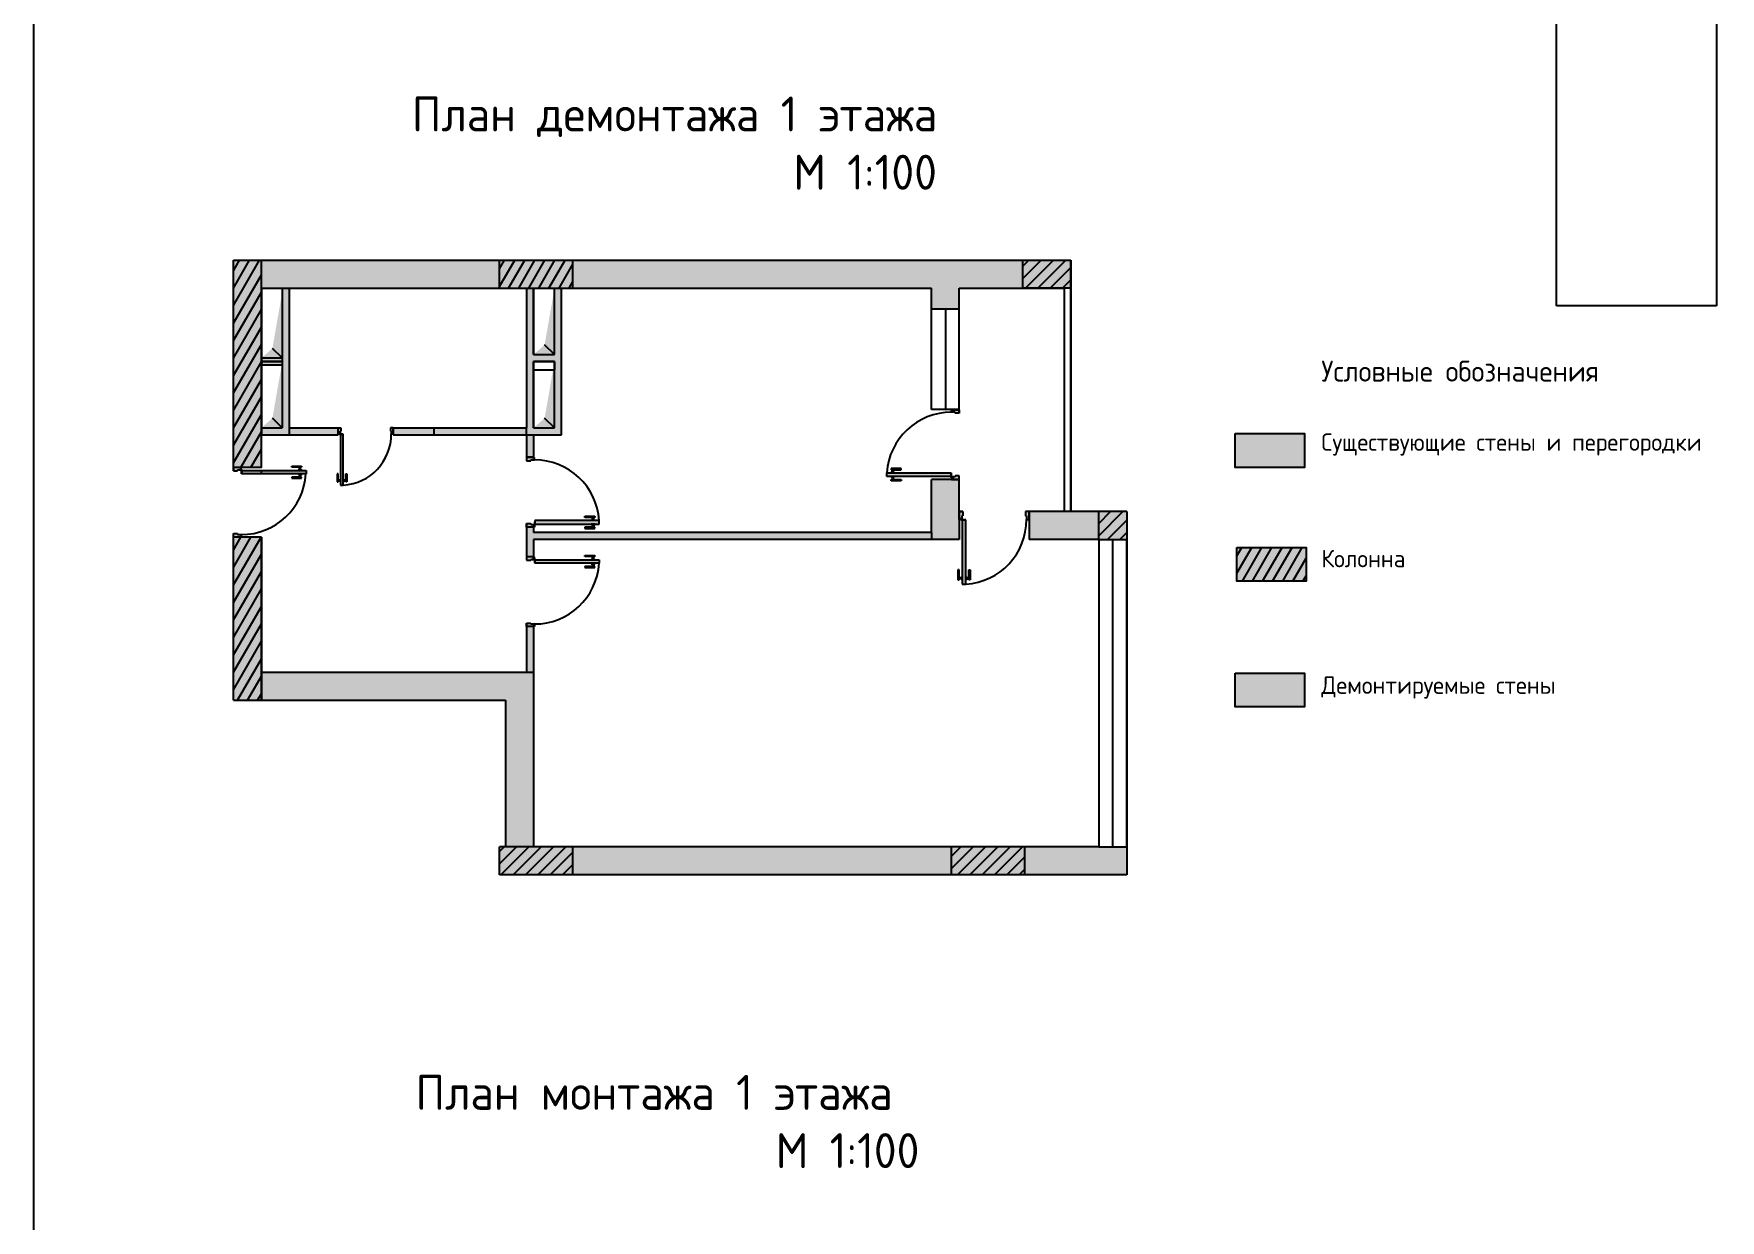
# Model space of a CAD drawing. Header units: inches. Extents: x -59797 to 874375, y -412711 to 5867.
# Drawn here: x 369539 to 393703, y -142167 to -125177 of the extents above; entities that cross this region are included whole.
import ezdxf

# ---------------------------------------------------------------- set-up
doc = ezdxf.new("R2010")
doc.units = ezdxf.units.IN
doc.header["$MEASUREMENT"] = 0
doc.layers.add('freecads.com', color=7, linetype='Continuous')
doc.styles.add('Annotative', font='GOST Common.ttf')
picture_1 = doc.add_image_def('image9.jpeg', size_in_pixel=(473, 841))
pattern_1 = [(60, (372793.84, -111717.27), (-108.2532, 62.5), [])]

# ---------------------------------------------------------------- blocks, each defined once
blk = doc.blocks.new('Door')
at = {"layer": 'freecads.com'}
for p, q in [((80583, -19290), (80583, -19202)), ((80583, -19202), (80622, -19202)), ((80612, -19290), (80583, -19290)), ((80610, -19290), (80610, -19264)), ((80610, -19264), (80612, -19264)), ((80612, -19290), (80610, -19290)), ((80622, -19249), (80612, -19249)), ((80612, -19249), (80612, -19290)), ((80612, -19264), (80612, -19290)), ((80617, -19295), (80617, -20026)), ((80656, -19295), (80617, -19295)), ((80643, -19295), (80617, -19295)), ((80617, -19295), (80617, -19297)), ((80617, -19297), (80643, -19297)), ((80622, -19202), (80622, -19249)), ((80643, -19297), (80643, -19295)), ((80656, -20026), (80656, -19295)), ((81373, -19202), (81333, -19202)), ((81333, -19202), (81333, -19249)), ((81333, -19249), (81344, -19249)), ((81344, -19249), (81344, -19290)), ((81344, -19290), (81373, -19290)), ((81373, -19290), (81373, -19202)), ((80581, -19863), (80567, -19863)), ((80567, -19863), (80567, -19975)), ((80567, -19975), (80581, -19975)), ((80581, -19975), (80581, -19863)), ((80612, -19951), (80581, -19951)), ((80612, -19964), (80581, -19964)), ((80617, -19936), (80612, -19936)), ((80612, -19936), (80612, -19980)), ((80612, -19980), (80617, -19980)), ((80617, -19980), (80617, -19936)), ((80617, -20026), (80656, -20026)), ((80656, -19980), (80656, -19936)), ((80656, -19936), (80660, -19936)), ((80660, -19980), (80656, -19980)), ((80660, -19936), (80660, -19980)), ((80660, -19951), (80692, -19951)), ((80660, -19964), (80692, -19964)), ((80692, -19975), (80692, -19863)), ((80692, -19863), (80705, -19863)), ((80705, -19975), (80692, -19975)), ((80705, -19863), (80705, -19975))]:
    blk.add_line(p, q, dxfattribs=at)
blk.add_circle((80613, -19294), 5.27, dxfattribs=at)
blk.add_arc((80613, -19294), 731, 273.3966, 0.2994, dxfattribs=at)

msp = doc.modelspace()

# ---------------------------------------------------------------- hatches: boundary and pattern name
at = {"true_color": 0x939598}
h = msp.add_hatch(color=252, dxfattribs=at)
h.dxf.hatch_style = 1
h.paths.add_polyline_path([(376213.2, -128419.7), (372800.2, -128419.7), (372800.2, -128819.7), (376213.2, -128819.7)])
h.paths.add_polyline_path([(376700.2, -134319.7), (376600.2, -134319.7), (372800.2, -134319.7), (372800.2, -132386.2), (372400.2, -132386.2), (372400.2, -134719.7), (376300.2, -134719.7), (376300.2, -136819.7), (376700.2, -136819.7)])
h.paths.add_polyline_path([(372800.2, -128819.7), (372800.2, -128419.7), (372400.2, -128419.7), (372400.2, -131386.2), (372511.2, -131386.2), (372800.2, -131386.2)])
h.paths.add_polyline_path([(382687.8, -136819.7), (377258.5, -136819.7), (377258.5, -137219.7), (382687.8, -137219.7)])
h.paths.add_polyline_path([(382800.2, -132019.7), (382800.2, -131559.1), (382689.3, -131559.1), (382400.2, -131559.1), (382400.2, -132319.7), (382400.2, -132419.7), (382800.2, -132419.7)])
h.paths.add_polyline_path([(384800.2, -132419.7), (384800.2, -132019.7), (383800.2, -132019.7), (383800.2, -132419.7)])
at = {"true_color": 0x636466}
h = msp.add_hatch(dxfattribs=at)
h.set_pattern_fill('ANSI31', color=251, scale=1000, angle=15)
h.set_pattern_definition([(60, (251310.42, -111053.68), (-108.25318, 62.5), [])])
h.paths.add_polyline_path([(372400.2, -131386.2), (372511.2, -131386.2), (372800.2, -131386.2), (372800.2, -128419.7), (372400.2, -128419.7)])
h.paths.add_polyline_path([(372800.2, -132386.2), (372400.2, -132386.2), (372400.2, -134719.7), (372800.2, -134719.7)])
at = {"true_color": 0x939598}
h = msp.add_hatch(color=252, dxfattribs=at)
h.dxf.hatch_style = 1
h.paths.add_polyline_path([(377258.5, -128419.7), (376300.2, -128419.7), (376213.2, -128419.7), (376213.2, -128819.7), (376300.2, -128819.7), (377258.5, -128819.7)])
at = {"true_color": 0x636466}
h = msp.add_hatch(dxfattribs=at)
h.set_pattern_fill('ANSI31', color=251, scale=1000, angle=15)
h.set_pattern_definition(pattern_1)
h.paths.add_polyline_path([(377258.5, -128419.7), (376300.2, -128419.7), (376213.2, -128419.7), (376213.2, -128819.7), (376300.2, -128819.7), (377258.5, -128819.7)])
at = {"true_color": 0x939598}
h = msp.add_hatch(color=252, dxfattribs=at)
h.dxf.hatch_style = 1
h.paths.add_polyline_path([(383707.8, -128819.7), (384400.2, -128819.7), (384400.2, -128419.7), (383707.8, -128419.7)])
h.paths.add_polyline_path([(383733.1, -136819.7), (382687.8, -136819.7), (382687.8, -137219.7), (383733.1, -137219.7)])
h.paths.add_polyline_path([(377258.5, -136819.7), (376213.2, -136819.7), (376213.2, -137219.7), (377258.5, -137219.7)])
h = msp.add_hatch(color=252, dxfattribs=at)
h.dxf.hatch_style = 1
h.paths.add_polyline_path([(377258.5, -128419.7), (376300.2, -128419.7), (376213.2, -128419.7), (376213.2, -128819.7), (376300.2, -128819.7), (377258.5, -128819.7)])
at = {"true_color": 0x636466}
h = msp.add_hatch(dxfattribs=at)
h.set_pattern_fill('ANSI31', color=251, scale=1000, angle=15)
h.set_pattern_definition(pattern_1)
h.paths.add_polyline_path([(377258.5, -128419.7), (376300.2, -128419.7), (376213.2, -128419.7), (376213.2, -128819.7), (376300.2, -128819.7), (377258.5, -128819.7)])
at = {"true_color": 0x939598}
h = msp.add_hatch(color=252, dxfattribs=at)
h.dxf.hatch_style = 1
h.paths.add_polyline_path([(383707.8, -128819.7), (384400.2, -128819.7), (384400.2, -128419.7), (383707.8, -128419.7)])
h.paths.add_polyline_path([(383733.1, -136819.7), (382687.8, -136819.7), (382687.8, -137219.7), (383733.1, -137219.7)])
h.paths.add_polyline_path([(377258.5, -136819.7), (376213.2, -136819.7), (376213.2, -137219.7), (377258.5, -137219.7)])
at = {"true_color": 0x636466}
h = msp.add_hatch(dxfattribs=at)
h.set_pattern_fill('ANSI31', color=251, scale=1000)
h.set_pattern_definition([(45, (252142.25, -82765.65), (-88.38835, 88.38835), [])])
h.paths.add_polyline_path([(377258.5, -137219.7), (377258.5, -136819.7), (376213.2, -136819.7), (376213.2, -137219.7)])
h.paths.add_polyline_path([(382687.8, -136819.7), (382687.8, -137219.7), (383733.1, -137219.7), (383733.1, -136819.7)])
h.paths.add_polyline_path([(385200.2, -132419.7), (385200.2, -132019.7), (384800.2, -132019.7), (384800.2, -132419.7)])
h.paths.add_polyline_path([(383707.8, -128419.7), (383707.8, -128819.7), (384400.2, -128819.7), (384400.2, -128419.7)])
at = {"true_color": 0x939598}
h = msp.add_hatch(color=252, dxfattribs=at)
h.dxf.hatch_style = 1
h.paths.add_polyline_path([(377258.5, -128419.7), (377258.5, -128819.7), (382400.2, -128819.7), (382400.2, -129117.5), (382800.2, -129117.5), (382800.2, -128819.7), (383707.8, -128819.7), (383707.8, -128419.7)])
h = msp.add_hatch(color=252, dxfattribs=at)
h.dxf.hatch_style = 1
h.paths.add_polyline_path([(377258.5, -128419.7), (377258.5, -128819.7), (382400.2, -128819.7), (382400.2, -129117.5), (382800.2, -129117.5), (382800.2, -128819.7), (383707.8, -128819.7), (383707.8, -128419.7)])
at = {"true_color": 0x939598, "transparency": 33554687}
h = msp.add_hatch(color=252, dxfattribs=at)
h.dxf.hatch_style = 1
h.paths.add_polyline_path([(373200.2, -128819.7), (373100.2, -128819.7), (373100.2, -130819.7), (372800.2, -130819.7), (372800.2, -130919.7), (373200.2, -130919.7)])
h.paths.add_polyline_path([(373100.2, -129869.7), (372800.2, -129869.7), (372800.2, -129919.7), (373100.2, -129919.7)], flags=17)
h.paths.add_polyline_path([(373100.2, -129819.7), (372800.2, -129819.7), (372800.2, -129869.7), (373100.2, -129869.7)], flags=17)
h.paths.add_polyline_path([(377100.2, -128819.7), (377000.2, -128819.7), (377000.2, -129769.7), (376700.2, -129769.7), (376700.2, -128819.7), (376600.2, -128819.7), (376600.2, -130819.7), (376600.2, -130919.7), (376700.2, -130919.7), (377100.2, -130919.7)])
h.paths.add_polyline_path([(377000.2, -129869.7), (377000.2, -129991.1), (377000.2, -130819.7), (376700.2, -130819.7), (376700.2, -129869.7)], flags=16)
at = {"true_color": 0x000000, "transparency": 33554687}
h = msp.add_hatch(color=18, dxfattribs=at)
h.dxf.hatch_style = 1
h.paths.add_polyline_path([(373100.2, -128869.7), (372958.3, -129683.2), (373100.2, -129819.7)])
h.paths.add_polyline_path([(372958.3, -129683.2), (372800.2, -129819.7), (373100.2, -129819.7)])
h = msp.add_hatch(color=18, dxfattribs=at)
h.dxf.hatch_style = 1
h.paths.add_polyline_path([(377000.2, -128819.7), (376858.3, -129633.2), (377000.2, -129769.7)])
h.paths.add_polyline_path([(376858.3, -129633.2), (376700.2, -129769.7), (377000.2, -129769.7)])
h = msp.add_hatch(color=18, dxfattribs=at)
h.dxf.hatch_style = 1
h.paths.add_polyline_path([(373100.2, -129869.7), (372958.3, -130683.2), (373100.2, -130819.7)])
h.paths.add_polyline_path([(372958.3, -130683.2), (372800.2, -130819.7), (373100.2, -130819.7)])
h = msp.add_hatch(color=18, dxfattribs=at)
h.dxf.hatch_style = 1
h.paths.add_polyline_path([(377000.2, -129869.7), (376858.3, -130683.2), (377000.2, -130819.7)])
h.paths.add_polyline_path([(376858.3, -130683.2), (376700.2, -130819.7), (377000.2, -130819.7)])
at = {"true_color": 0x000000}
h = msp.add_hatch(color=18, dxfattribs=at)
h.dxf.hatch_style = 1
h.paths.add_polyline_path([(382831.3, -132135.5, -0.2057931), (382833.4, -132130.7), (382800.2, -132130.7), (382800.2, -132019.7), (382850.1, -132019.7), (382850.1, -132078.5), (382836.8, -132078.5), (382836.8, -132128.9, -0.5160729), (382844.5, -132136.6), (382876, -132136.6), (382892.7, -132136.6), (382892.7, -132946.5), (382898.2, -132946.5), (382898.2, -132965.9), (382938.2, -132965.9), (382938.2, -132854.4), (382954.8, -132854.4), (382954.8, -132995.9), (382938.2, -132995.9), (382938.2, -132982.6), (382898.2, -132982.6), (382898.2, -133002), (382892.7, -133002), (382892.7, -133060), (382842.8, -133060), (382842.8, -133002), (382837.2, -133002), (382837.2, -132982.6), (382797.3, -132982.6), (382797.3, -132995.9), (382780.6, -132995.9), (382780.6, -132854.4), (382797.3, -132854.4), (382797.3, -132965.9), (382837.2, -132965.9), (382837.2, -132946.5), (382842.8, -132946.5), (382842.8, -132140.1, -0.6777824)])
h.paths.add_polyline_path([(383798.6, -132019.7), (383748.7, -132019.7), (383748.7, -132078.5), (383762, -132078.5), (383762, -132130.7), (383798.6, -132130.7)])
h.paths.add_polyline_path([(382683.4, -131483.2), (382683.4, -131466.6), (381760, -131466.6), (381760, -131516.5), (382683.4, -131516.5)])
h.paths.add_polyline_path([(382800.2, -131509.1), (382741.4, -131509.1), (382741.4, -131522.5), (382722.6, -131522.5), (382722.6, -131524.7), (382690.2, -131524.7, -0.0589078), (382689.3, -131525.9), (382689.3, -131559.1), (382800.2, -131559.1)])
h.paths.add_polyline_path([(382689.3, -131522.5), (382691, -131522.5, 0.0418865), (382691.1, -131521.3, 0.4641531), (382683.4, -131514.8), (382683.4, -131516.5), (382681.1, -131516.5), (382679.9, -131516.5, 0.2057931), (382677.8, -131521.3, 0.6777824), (382689.3, -131525.9)])
h.paths.add_polyline_path([(382800.2, -130560.7), (382689.3, -130560.7), (382689.3, -130597.3), (382741.4, -130597.3), (382741.4, -130610.6), (382800.2, -130610.6)])
h.paths.add_polyline_path([(381965.5, -131562), (381824.1, -131562), (381824.1, -131578.6), (381965.5, -131578.6)])
h.paths.add_polyline_path([(381854.1, -131522.1), (381837.4, -131522.1), (381837.4, -131562), (381854.1, -131562)])
h.paths.add_polyline_path([(381873.5, -131516.5), (381818, -131516.5), (381818, -131522.1), (381873.5, -131522.1)])
h.paths.add_polyline_path([(381873.5, -131461.1), (381818, -131461.1), (381818, -131466.6), (381873.5, -131466.6)])
h.paths.add_polyline_path([(381854.1, -131421.1), (381837.4, -131421.1), (381837.4, -131461.1), (381854.1, -131461.1)])
h.paths.add_polyline_path([(381965.5, -131404.5), (381824.1, -131404.5), (381824.1, -131421.1), (381965.5, -131421.1)])
h.paths.add_polyline_path([(377640.4, -132148.7), (376717.1, -132148.7), (376717.1, -132165.3), (376719.3, -132165.3), (376719.3, -132197.7, -0.0589078), (376720.6, -132198.6), (377640.4, -132198.6)])
h.paths.add_polyline_path([(377576.3, -132244.1), (377434.9, -132244.1), (377434.9, -132260.7), (377576.3, -132260.7)])
h.paths.add_polyline_path([(377563, -132204.1), (377546.4, -132204.1), (377546.4, -132244.1), (377563, -132244.1)])
h.paths.add_polyline_path([(377582.4, -132198.6), (377527, -132198.6), (377527, -132204.1), (377582.4, -132204.1)])
h.paths.add_polyline_path([(377582.4, -132143.1), (377527, -132143.1), (377527, -132148.7), (377582.4, -132148.7)])
h.paths.add_polyline_path([(377563, -132103.2), (377546.4, -132103.2), (377546.4, -132143.1), (377563, -132143.1)])
h.paths.add_polyline_path([(377576.3, -132086.5), (377434.9, -132086.5), (377434.9, -132103.2), (377576.3, -132103.2)])
h.paths.add_polyline_path([(376700.2, -132206.7), (376677.9, -132206.7), (376677.9, -132204.5), (376659, -132204.5), (376659, -132191.2), (376600.2, -132191.2), (376600.2, -132241.1), (376700.2, -132241.1)])
h.paths.add_polyline_path([(376720.6, -132198.6), (376717.1, -132198.6), (376717.1, -132196.9, 0.4641531), (376709.3, -132203.4, 0.0418865), (376709.4, -132204.5), (376711.2, -132204.5), (376711.2, -132206.7), (376711.2, -132208, 0.6777824), (376722.6, -132203.4, 0.2057931)])
h.paths.add_polyline_path([(376700.2, -131242.8), (376600.2, -131242.8), (376600.2, -131292.7), (376659, -131292.7), (376659, -131279.4), (376700.2, -131279.4)])
h.paths.add_polyline_path([(376700.2, -132667.1), (376600.2, -132667.1), (376600.2, -132717.1), (376659, -132717.1), (376659, -132703.8), (376677.9, -132703.8), (376677.9, -132701.5), (376700.2, -132701.5)])
h.paths.add_polyline_path([(377640.4, -132709.7), (376720.6, -132709.7, -0.0589078), (376719.3, -132710.6), (376719.3, -132743), (376717.1, -132743), (376717.1, -132759.6), (377640.4, -132759.6)])
h.paths.add_polyline_path([(377576.3, -132805.1), (377434.9, -132805.1), (377434.9, -132821.7), (377576.3, -132821.7)])
h.paths.add_polyline_path([(377563, -132765.2), (377546.4, -132765.2), (377546.4, -132805.1), (377563, -132805.1)])
h.paths.add_polyline_path([(377582.4, -132759.6), (377527, -132759.6), (377527, -132765.2), (377582.4, -132765.2)])
h.paths.add_polyline_path([(377582.4, -132704.1), (377527, -132704.1), (377527, -132709.7), (377582.4, -132709.7)])
h.paths.add_polyline_path([(377563, -132664.2), (377546.4, -132664.2), (377546.4, -132704.1), (377563, -132704.1)])
h.paths.add_polyline_path([(377576.3, -132647.6), (377434.9, -132647.6), (377434.9, -132664.2), (377576.3, -132664.2)])
h.paths.add_polyline_path([(376700.2, -133628.9), (376659, -133628.9), (376659, -133615.6), (376600.2, -133615.6), (376600.2, -133665.5), (376700.2, -133665.5)])
h.paths.add_polyline_path([(372511.2, -132347.9), (372459, -132347.9), (372459, -132334.6), (372400.2, -132334.6), (372400.2, -132384.5), (372511.2, -132384.5)])
h.paths.add_polyline_path([(372459, -131422.8), (372477.9, -131422.8), (372477.9, -131420.5), (372510.2, -131420.5, -0.0589078), (372511.2, -131419.3), (372511.2, -131386.2), (372400.2, -131386.2), (372400.2, -131436.1), (372459, -131436.1)])
h.paths.add_polyline_path([(373440.4, -131428.7), (372520.6, -131428.7, -0.0589078), (372519.3, -131429.6), (372519.3, -131462), (372517.1, -131462), (372517.1, -131478.6), (373440.4, -131478.6)])
h.paths.add_polyline_path([(372511.2, -131419.3), (372511.2, -131422.8), (372509.4, -131422.8, 0.0418865), (372509.3, -131423.9, 0.4641531), (372517.1, -131430.4), (372517.1, -131428.7), (372519.3, -131428.7), (372520.6, -131428.7, 0.2057931), (372522.6, -131423.9, 0.6777824)])
h.paths.add_polyline_path([(373376.3, -131524.1), (373234.9, -131524.1), (373234.9, -131540.7), (373376.3, -131540.7)])
h.paths.add_polyline_path([(373363, -131484.2), (373346.4, -131484.2), (373346.4, -131524.1), (373363, -131524.1)])
h.paths.add_polyline_path([(373382.4, -131478.6), (373327, -131478.6), (373327, -131484.2), (373382.4, -131484.2)])
h.paths.add_polyline_path([(373376.3, -131366.6), (373234.9, -131366.6), (373234.9, -131383.2), (373376.3, -131383.2)])
h.paths.add_polyline_path([(373363, -131383.2), (373346.4, -131383.2), (373346.4, -131423.2), (373363, -131423.2)])
h.paths.add_polyline_path([(373382.4, -131423.2), (373327, -131423.2), (373327, -131428.7), (373382.4, -131428.7)])
at = {"true_color": 0x939598}
h = msp.add_hatch(color=252, dxfattribs=at)
h.dxf.hatch_style = 1
h.paths.add_polyline_path([(373900.2, -130832), (373900.2, -130819.7), (373200.2, -130819.7), (373200.2, -130919.7), (373900.2, -130919.7)])
h = msp.add_hatch(color=252, dxfattribs=at)
h.dxf.hatch_style = 1
h.paths.add_polyline_path([(375271.2, -130819.7), (374690.2, -130819.7), (374690.2, -130919.7), (375271.2, -130919.7)])
h = msp.add_hatch(color=1)
h.dxf.hatch_style = 1
h.paths.add_polyline_path([(376600.2, -130819.7), (375271.2, -130819.7), (375271.2, -130919.7), (376600.2, -130919.7)])
h = msp.add_hatch(color=1)
h.dxf.hatch_style = 1
h.paths.add_polyline_path([(376700.2, -132419.7), (382400.2, -132419.7), (382400.2, -132319.7), (376700.2, -132319.7), (376700.2, -132241.1), (376600.2, -132241.1), (376600.2, -132667.1), (376700.2, -132667.1)])
h.paths.add_polyline_path([(376700.2, -130919.7), (376600.2, -130919.7), (376600.2, -131241.1), (376700.2, -131241.1)])
h.paths.add_polyline_path([(376700.2, -133667.1), (376600.2, -133667.1), (376600.2, -134319.7), (376700.2, -134319.7)])
h = msp.add_hatch(color=252, dxfattribs=at)
h.dxf.hatch_style = 1
h.paths.add_polyline_path([(386754.3, -130903.1), (386754.3, -131387.4), (387743.9, -131387.4), (387743.9, -130903.1)])
h = msp.add_hatch(color=252, dxfattribs=at)
h.dxf.hatch_style = 1
h.paths.add_polyline_path([(385200.2, -132419.7), (385200.2, -132019.7), (384800.2, -132019.7), (384800.2, -132419.7)])
h = msp.add_hatch(color=252, dxfattribs=at)
h.dxf.hatch_style = 1
h.paths.add_polyline_path([(387767.9, -133017.1), (387767.9, -132532.7), (386778.3, -132532.7), (386778.3, -133017.1)])
at = {"true_color": 0x636466}
h = msp.add_hatch(dxfattribs=at)
h.set_pattern_fill('ANSI31', color=251, scale=1000, angle=15)
h.set_pattern_definition([(60, (314391.63, -68778.89), (-108.25318, 62.5), [])])
h.paths.add_polyline_path([(387767.9, -133017.1), (387767.9, -132532.7), (386778.3, -132532.7), (386778.3, -133017.1)])
at = {"transparency": 33554687}
h = msp.add_hatch(color=1, dxfattribs=at)
h.dxf.hatch_style = 1
h.paths.add_polyline_path([(387743.9, -134816.2), (387743.9, -134331.8), (386754.3, -134331.8), (386754.3, -134816.2)])
at = {"true_color": 0x939598}
h = msp.add_hatch(color=252, dxfattribs=at)
h.dxf.hatch_style = 1
h.paths.add_polyline_path([(385200.2, -136819.7), (384800.2, -136819.7), (383733.1, -136819.7), (383733.1, -137219.7), (385200.2, -137219.7)])

# ---------------------------------------------------------------- linework, layer by layer
for p, q in [((372400.2, -128419.7), (376300.2, -128419.7)), ((372400.2, -131436.1), (372400.2, -128419.7)), ((372400.2, -128419.7), (376300.2, -128419.7)), ((372400.2, -131436.1), (372400.2, -128419.7)), ((376213.2, -128819.7), (376213.2, -128419.7)), ((376213.2, -128819.7), (376213.2, -128419.7)), ((376300.2, -128419.7), (384400.2, -128419.7)), ((376300.2, -128419.7), (384400.2, -128419.7)), ((377258.5, -128419.7), (377258.5, -128819.7)), ((377258.5, -128419.7), (377258.5, -128819.7)), ((383707.8, -128819.7), (383707.8, -128419.7)), ((383707.8, -128819.7), (383707.8, -128419.7)), ((372800.2, -128819.7), (376300.2, -128819.7)), ((372800.2, -131386.2), (372800.2, -128819.7)), ((372800.2, -128819.7), (372800.2, -130919.7)), ((372800.2, -128819.7), (376300.2, -128819.7)), ((372800.2, -131386.2), (372800.2, -128819.7)), ((372800.2, -128819.7), (372800.2, -130919.7)), ((373100.2, -128819.7), (373100.2, -130819.7)), ((373100.2, -128819.7), (373100.2, -130819.7)), ((373200.2, -128819.7), (373200.2, -130919.7)), ((373200.2, -128819.7), (373200.2, -130919.7)), ((376300.2, -128819.7), (382400.2, -128819.7)), ((376300.2, -128819.7), (382400.2, -128819.7)), ((376600.2, -128819.7), (376600.2, -130819.7)), ((376600.2, -128819.7), (376600.2, -130819.7)), ((376700.2, -128819.7), (376700.2, -129769.7)), ((376700.2, -129769.7), (376700.2, -128819.7)), ((376700.2, -128819.7), (376700.2, -129769.7)), ((376700.2, -129769.7), (376700.2, -128819.7)), ((377000.2, -129769.7), (377000.2, -128819.7)), ((377000.2, -129769.7), (377000.2, -128819.7)), ((377100.2, -130919.7), (377100.2, -128819.7)), ((377100.2, -130919.7), (377100.2, -128819.7)), ((382400.2, -130559.1), (382400.2, -128819.7)), ((382800.2, -128819.7), (384300.2, -128819.7)), ((382800.2, -130610.6), (382800.2, -128819.7)), ((382800.2, -128819.7), (384300.2, -128819.7)), ((384400.2, -128819.7), (383707.8, -128819.7)), ((384400.2, -128819.7), (383707.8, -128819.7)), ((382400.2, -129117.5), (382800.2, -129117.5)), ((382400.2, -129117.5), (382800.2, -129117.5)), ((382600.2, -129117.5), (382600.2, -130559.1)), ((372800.2, -129819.7), (373100.2, -129819.7)), ((372800.2, -129819.7), (373100.2, -129819.7)), ((372800.2, -129869.7), (373100.2, -129869.7)), ((372800.2, -129869.7), (373100.2, -129869.7)), ((372800.2, -129919.7), (373100.2, -129919.7)), ((372800.2, -129919.7), (373100.2, -129919.7)), ((376700.2, -129769.7), (377000.2, -129769.7)), ((376700.2, -129769.7), (377000.2, -129769.7)), ((376700.2, -129869.7), (376700.2, -130819.7)), ((376700.2, -130819.7), (376700.2, -129869.7)), ((376700.2, -129869.7), (376700.2, -130819.7)), ((376700.2, -130819.7), (376700.2, -129869.7)), ((376700.2, -129991.1), (377000.2, -129991.1)), ((376700.2, -129991.1), (377000.2, -129991.1)), ((377000.2, -130819.7), (377000.2, -129869.7)), ((377000.2, -130819.7), (377000.2, -129869.7)), ((382800.2, -130559.1), (382400.2, -130559.1)), ((382800.2, -130559.1), (382400.2, -130559.1)), ((372800.2, -130819.7), (373100.2, -130819.7)), ((372800.2, -130819.7), (373100.2, -130819.7)), ((372800.2, -130919.7), (373900.2, -130919.7)), ((372800.2, -130919.7), (373900.2, -130919.7)), ((373200.2, -130819.7), (373900.2, -130819.7)), ((373200.2, -130819.7), (373900.2, -130819.7)), ((373200.2, -130919.7), (373900.2, -130919.7)), ((373200.2, -130919.7), (373900.2, -130919.7)), ((373900.2, -130919.7), (373900.2, -130819.7)), ((373900.2, -130919.7), (373900.2, -130819.7)), ((374690.2, -130819.7), (375271.2, -130819.7)), ((374690.2, -130919.7), (374690.2, -130819.7)), ((374690.2, -130819.7), (375271.2, -130819.7)), ((374690.2, -130919.7), (374690.2, -130819.7)), ((374690.2, -130919.7), (376600.2, -130919.7)), ((374690.2, -130919.7), (376600.2, -130919.7)), ((376600.2, -130919.7), (376600.2, -131292.7)), ((376600.2, -130919.7), (376600.2, -131292.7)), ((376700.2, -130819.7), (377000.2, -130819.7)), ((376700.2, -130819.7), (377000.2, -130819.7)), ((376700.2, -130919.7), (376700.2, -131279.4)), ((376700.2, -130919.7), (377100.2, -130919.7)), ((376700.2, -130919.7), (376700.2, -131279.4)), ((376700.2, -130919.7), (377100.2, -130919.7)), ((372800.2, -131386.2), (372400.2, -131386.2)), ((372800.2, -131386.2), (372400.2, -131386.2)), ((376700.2, -131241.1), (376600.2, -131241.1)), ((376700.2, -131241.1), (376600.2, -131241.1)), ((382400.2, -132319.7), (382400.2, -131559.1)), ((382800.2, -131559.1), (382400.2, -131559.1)), ((382400.2, -132319.7), (382400.2, -131559.1)), ((382800.2, -131559.1), (382400.2, -131559.1)), ((382800.2, -132019.7), (382800.2, -131509.1)), ((382800.2, -132019.7), (382800.2, -131509.1)), ((382850.1, -132019.7), (382800.2, -132019.7)), ((382800.2, -132019.7), (382800.2, -132419.7)), ((382850.1, -132019.7), (382800.2, -132019.7)), ((382800.2, -132019.7), (382800.2, -132419.7)), ((385200.2, -132019.7), (383748.7, -132019.7)), ((385200.2, -132019.7), (383748.7, -132019.7)), ((383800.2, -132019.7), (383800.2, -132419.7)), ((383800.2, -132019.7), (383800.2, -132419.7)), ((385200.2, -132019.7), (385200.2, -137219.7)), ((385200.2, -132019.7), (385200.2, -132381.8)), ((385200.2, -132019.7), (385200.2, -132381.8)), ((372400.2, -134719.7), (372400.2, -132334.6)), ((372400.2, -134719.7), (372400.2, -132334.6)), ((372800.2, -132386.2), (372400.2, -132386.2)), ((372800.2, -132386.2), (372400.2, -132386.2)), ((372800.2, -134319.7), (372800.2, -132386.2)), ((372800.2, -134319.7), (372800.2, -132386.2)), ((376600.2, -132191.2), (376600.2, -132717.1)), ((376600.2, -132191.2), (376600.2, -132717.1)), ((376700.2, -132241.1), (376600.2, -132241.1)), ((376700.2, -132241.1), (376600.2, -132241.1)), ((376700.2, -132204.5), (376700.2, -132319.7)), ((376700.2, -132204.5), (376700.2, -132319.7)), ((382400.2, -132319.7), (376700.2, -132319.7)), ((382400.2, -132319.7), (376700.2, -132319.7)), ((382800.2, -132419.7), (376700.2, -132419.7)), ((376700.2, -132419.7), (376700.2, -132703.8)), ((382800.2, -132419.7), (376700.2, -132419.7)), ((376700.2, -132419.7), (376700.2, -132703.8)), ((382400.2, -132319.7), (382400.2, -132419.7)), ((382400.2, -132319.7), (382400.2, -132419.7)), ((384800.2, -132419.7), (383800.2, -132419.7)), ((384800.2, -132419.7), (383800.2, -132419.7)), ((376700.2, -132667.1), (376600.2, -132667.1)), ((376700.2, -132667.1), (376600.2, -132667.1)), ((376600.2, -133615.6), (376600.2, -134319.7)), ((376600.2, -133615.6), (376600.2, -134319.7)), ((376700.2, -133667.1), (376600.2, -133667.1)), ((376700.2, -133667.1), (376600.2, -133667.1)), ((376700.2, -133628.9), (376700.2, -136819.7)), ((372800.2, -134319.7), (376600.2, -134319.7)), ((372800.2, -134719.7), (376300.2, -134719.7)), ((376300.2, -134719.7), (376300.2, -136819.7)), ((384800.2, -136819.7), (376213.2, -136819.7)), ((376300.2, -136819.7), (376213.2, -136819.7)), ((376213.2, -137219.7), (376213.2, -136819.7)), ((384800.2, -136819.7), (376213.2, -136819.7)), ((376300.2, -136819.7), (376213.2, -136819.7)), ((376213.2, -137219.7), (376213.2, -136819.7)), ((377258.5, -136819.7), (377258.5, -137219.7)), ((377258.5, -136819.7), (377258.5, -137219.7)), ((382687.8, -137219.7), (382687.8, -136819.7)), ((382687.8, -137219.7), (382687.8, -136819.7)), ((383733.1, -136819.7), (383733.1, -137219.7)), ((383733.1, -136819.7), (383733.1, -137219.7)), ((385200.2, -137219.7), (376213.2, -137219.7)), ((385200.2, -137219.7), (376213.2, -137219.7)), ((383733.1, -137219.7), (382261.9, -137219.7)), ((383733.1, -137219.7), (382261.9, -137219.7))]:
    msp.add_line(p, q)
at = {"color": 7}
for p, q in [((372800.2, -131386.2), (372800.2, -128419.7)), ((384400.2, -128819.7), (384400.2, -128419.7)), ((373100.2, -129819.7), (372958.3, -129683.2)), ((377000.2, -129769.7), (376858.3, -129633.2)), ((373100.2, -130819.7), (372958.3, -130683.2)), ((377000.2, -130819.7), (376858.3, -130683.2)), ((375271.2, -130819.7), (375271.2, -130919.7)), ((375271.2, -130819.7), (376600.2, -130819.7)), ((376600.2, -130919.7), (376600.2, -130819.7)), ((376600.2, -130919.7), (376600.2, -130819.7)), ((376600.2, -130919.7), (376700.2, -130919.7)), ((376600.2, -130919.7), (376700.2, -130919.7)), ((372800.2, -131478.6), (372800.2, -131428.7)), ((384800.2, -132419.7), (384800.2, -132019.7)), ((372800.2, -132386.2), (372800.2, -134719.7)), ((372800.2, -134719.7), (372800.2, -132386.2)), ((384800.2, -132419.7), (385200.2, -132419.7)), ((376600.2, -134319.7), (376700.2, -134319.7)), ((372400.2, -134719.7), (376300.2, -134719.7)), ((376600.2, -136819.7), (376600.2, -136819.7)), ((376600.2, -136819.7), (376600.2, -136819.7)), ((384800.2, -136819.7), (384800.2, -136819.7)), ((384800.2, -136819.7), (385200.2, -136819.7))]:
    msp.add_line(p, q, dxfattribs=at)
at = {"color": 152, "true_color": 0x2776bb}
for p, q in [((384400.2, -128419.7), (384400.2, -132019.7)), ((382400.2, -130559.1), (382400.2, -128819.7)), ((382800.2, -130610.6), (382800.2, -128819.7)), ((384300.2, -128819.7), (384300.2, -132019.7)), ((384300.2, -128819.7), (384300.2, -132019.7)), ((384400.2, -132019.7), (384400.2, -128819.7)), ((382600.2, -129117.5), (382600.2, -130559.1)), ((384800.2, -132419.7), (384800.2, -136819.7)), ((385000.2, -136819.7), (385000.2, -132419.7)), ((385200.2, -136819.7), (385200.2, -132419.7))]:
    msp.add_line(p, q, dxfattribs=at)
at = {"color": 7, "lineweight": 30}
for p, q in [((372800.2, -129869.7), (373100.2, -129869.7)), ((372800.2, -129869.7), (373100.2, -129869.7)), ((376700.2, -129869.7), (377000.2, -129869.7)), ((376700.2, -129869.7), (376700.2, -129991.1)), ((376700.2, -129869.7), (377000.2, -129869.7)), ((376700.2, -129869.7), (376700.2, -129991.1)), ((377000.2, -129869.7), (377000.2, -129991.1)), ((377000.2, -129869.7), (377000.2, -129991.1))]:
    msp.add_line(p, q, dxfattribs=at)
at = {"color": 7}
msp.add_lwpolyline([(369538.6, -152789.1), (369538.6, -92789.1), (449538.6, -92789.1), (449538.6, -152789.1), (369538.6, -152789.1)], dxfattribs=at)
for points in [[(386754.3, -130903.1), (387743.9, -130903.1), (387743.9, -131387.4), (386754.3, -131387.4)], [(386778.3, -132532.7), (387767.9, -132532.7), (387767.9, -133017.1), (386778.3, -133017.1)], [(386754.3, -134331.8), (387743.9, -134331.8), (387743.9, -134816.2), (386754.3, -134816.2)]]:
    msp.add_lwpolyline(points, close=True, dxfattribs=at)
at = {"layer": 'freecads.com'}
for p, q in [((382689.3, -130597.3), (382689.3, -130560.7)), ((382689.3, -130560.7), (382800.2, -130560.7)), ((382689.3, -130597.3), (382689.3, -130560.7)), ((382689.3, -130560.7), (382800.2, -130560.7)), ((382741.4, -130597.3), (382689.3, -130597.3)), ((382741.4, -130597.3), (382689.3, -130597.3)), ((382741.4, -130610.6), (382741.4, -130597.3)), ((382741.4, -130610.6), (382741.4, -130597.3)), ((382800.2, -130610.6), (382741.4, -130610.6)), ((382800.2, -130610.6), (382741.4, -130610.6)), ((382800.2, -130560.7), (382800.2, -130610.6)), ((382800.2, -130560.7), (382800.2, -130610.6)), ((373900.2, -130832), (373900.2, -130919.7)), ((373900.2, -130832), (373900.2, -130919.7)), ((374690.2, -130832), (374690.2, -130919.7)), ((374690.2, -130832), (374690.2, -130919.7)), ((372511.2, -131386.2), (372400.2, -131386.2)), ((372400.2, -131386.2), (372400.2, -131436.1)), ((372511.2, -131386.2), (372400.2, -131386.2)), ((372400.2, -131386.2), (372400.2, -131436.1)), ((372400.2, -131436.1), (372459, -131436.1)), ((372400.2, -131436.1), (372459, -131436.1)), ((372459, -131436.1), (372459, -131422.8)), ((372459, -131422.8), (372511.2, -131422.8)), ((372459, -131436.1), (372459, -131422.8)), ((372459, -131422.8), (372511.2, -131422.8)), ((372511.2, -131420.5), (372477.9, -131420.5)), ((372477.9, -131420.5), (372477.9, -131422.8)), ((372511.2, -131420.5), (372477.9, -131420.5)), ((372477.9, -131420.5), (372477.9, -131422.8)), ((372477.9, -131422.8), (372511.2, -131422.8)), ((372477.9, -131422.8), (372511.2, -131422.8)), ((372511.2, -131422.8), (372511.2, -131386.2)), ((372511.2, -131422.8), (372511.2, -131386.2)), ((372511.2, -131422.8), (372511.2, -131420.5)), ((372511.2, -131422.8), (372511.2, -131420.5)), ((372517.1, -131428.7), (373440.4, -131428.7)), ((372517.1, -131478.6), (372517.1, -131428.7)), ((372517.1, -131462), (372517.1, -131428.7)), ((372517.1, -131428.7), (372519.3, -131428.7)), ((372517.1, -131428.7), (373440.4, -131428.7)), ((372517.1, -131478.6), (372517.1, -131428.7)), ((372517.1, -131462), (372517.1, -131428.7)), ((372517.1, -131428.7), (372519.3, -131428.7)), ((372519.3, -131428.7), (372519.3, -131462)), ((372519.3, -131428.7), (372519.3, -131462)), ((373234.9, -131383.2), (373234.9, -131366.6)), ((373234.9, -131366.6), (373376.3, -131366.6)), ((373234.9, -131383.2), (373234.9, -131366.6)), ((373234.9, -131366.6), (373376.3, -131366.6)), ((373376.3, -131383.2), (373234.9, -131383.2)), ((373376.3, -131383.2), (373234.9, -131383.2)), ((373327, -131428.7), (373327, -131423.2)), ((373327, -131423.2), (373382.4, -131423.2)), ((373327, -131428.7), (373327, -131423.2)), ((373327, -131423.2), (373382.4, -131423.2)), ((373382.4, -131428.7), (373327, -131428.7)), ((373382.4, -131428.7), (373327, -131428.7)), ((373346.4, -131423.2), (373346.4, -131383.2)), ((373346.4, -131423.2), (373346.4, -131383.2)), ((373363, -131423.2), (373363, -131383.2)), ((373363, -131423.2), (373363, -131383.2)), ((373376.3, -131366.6), (373376.3, -131383.2)), ((373376.3, -131366.6), (373376.3, -131383.2)), ((373382.4, -131423.2), (373382.4, -131428.7)), ((373382.4, -131423.2), (373382.4, -131428.7)), ((373440.4, -131428.7), (373440.4, -131478.6)), ((373440.4, -131428.7), (373440.4, -131478.6)), ((376711.2, -131242.8), (376600.2, -131242.8)), ((376600.2, -131242.8), (376600.2, -131292.7)), ((376711.2, -131242.8), (376600.2, -131242.8)), ((376600.2, -131242.8), (376600.2, -131292.7)), ((376600.2, -131292.7), (376659, -131292.7)), ((376600.2, -131292.7), (376659, -131292.7)), ((376659, -131292.7), (376659, -131279.4)), ((376659, -131279.4), (376711.2, -131279.4)), ((376659, -131292.7), (376659, -131279.4)), ((376659, -131279.4), (376711.2, -131279.4)), ((376711.2, -131279.4), (376711.2, -131242.8)), ((376711.2, -131279.4), (376711.2, -131242.8)), ((381824.1, -131404.5), (381824.1, -131421.1)), ((381965.5, -131404.5), (381824.1, -131404.5)), ((381824.1, -131404.5), (381824.1, -131421.1)), ((381965.5, -131404.5), (381824.1, -131404.5)), ((381824.1, -131421.1), (381965.5, -131421.1)), ((381824.1, -131421.1), (381965.5, -131421.1)), ((381837.4, -131461.1), (381837.4, -131421.1)), ((381837.4, -131461.1), (381837.4, -131421.1)), ((381854.1, -131461.1), (381854.1, -131421.1)), ((381854.1, -131461.1), (381854.1, -131421.1)), ((381965.5, -131421.1), (381965.5, -131404.5)), ((381965.5, -131421.1), (381965.5, -131404.5)), ((372519.3, -131462), (372517.1, -131462)), ((372519.3, -131462), (372517.1, -131462)), ((373440.4, -131478.6), (372517.1, -131478.6)), ((373440.4, -131478.6), (372517.1, -131478.6)), ((373376.3, -131524.1), (373234.9, -131524.1)), ((373234.9, -131524.1), (373234.9, -131540.7)), ((373376.3, -131524.1), (373234.9, -131524.1)), ((373234.9, -131524.1), (373234.9, -131540.7)), ((373234.9, -131540.7), (373376.3, -131540.7)), ((373234.9, -131540.7), (373376.3, -131540.7)), ((373382.4, -131478.6), (373327, -131478.6)), ((373327, -131478.6), (373327, -131484.2)), ((373382.4, -131478.6), (373327, -131478.6)), ((373327, -131478.6), (373327, -131484.2)), ((373327, -131484.2), (373382.4, -131484.2)), ((373327, -131484.2), (373382.4, -131484.2)), ((373346.4, -131484.2), (373346.4, -131524.1)), ((373346.4, -131484.2), (373346.4, -131524.1)), ((373363, -131484.2), (373363, -131524.1)), ((373363, -131484.2), (373363, -131524.1)), ((373376.3, -131540.7), (373376.3, -131524.1)), ((373376.3, -131540.7), (373376.3, -131524.1)), ((373382.4, -131484.2), (373382.4, -131478.6)), ((373382.4, -131484.2), (373382.4, -131478.6)), ((381760, -131516.5), (381760, -131466.6)), ((381760, -131466.6), (382683.4, -131466.6)), ((381760, -131516.5), (381760, -131466.6)), ((381760, -131466.6), (382683.4, -131466.6)), ((382683.4, -131516.5), (381760, -131516.5)), ((382683.4, -131516.5), (381760, -131516.5)), ((381818, -131461.1), (381818, -131466.6)), ((381873.5, -131461.1), (381818, -131461.1)), ((381818, -131461.1), (381818, -131466.6)), ((381873.5, -131461.1), (381818, -131461.1)), ((381818, -131466.6), (381873.5, -131466.6)), ((381818, -131466.6), (381873.5, -131466.6)), ((381818, -131522.1), (381818, -131516.5)), ((381818, -131516.5), (381873.5, -131516.5)), ((381818, -131522.1), (381818, -131516.5)), ((381818, -131516.5), (381873.5, -131516.5)), ((381873.5, -131522.1), (381818, -131522.1)), ((381873.5, -131522.1), (381818, -131522.1)), ((381824.1, -131578.6), (381824.1, -131562)), ((381824.1, -131562), (381965.5, -131562)), ((381824.1, -131578.6), (381824.1, -131562)), ((381824.1, -131562), (381965.5, -131562)), ((381965.5, -131578.6), (381824.1, -131578.6)), ((381965.5, -131578.6), (381824.1, -131578.6)), ((381837.4, -131522.1), (381837.4, -131562)), ((381837.4, -131522.1), (381837.4, -131562)), ((381854.1, -131522.1), (381854.1, -131562)), ((381854.1, -131522.1), (381854.1, -131562)), ((381873.5, -131466.6), (381873.5, -131461.1)), ((381873.5, -131466.6), (381873.5, -131461.1)), ((381873.5, -131516.5), (381873.5, -131522.1)), ((381873.5, -131516.5), (381873.5, -131522.1)), ((381965.5, -131562), (381965.5, -131578.6)), ((381965.5, -131562), (381965.5, -131578.6)), ((382681.1, -131483.2), (382683.4, -131483.2)), ((382681.1, -131516.5), (382681.1, -131483.2)), ((382681.1, -131483.2), (382683.4, -131483.2)), ((382681.1, -131516.5), (382681.1, -131483.2)), ((382683.4, -131516.5), (382681.1, -131516.5)), ((382683.4, -131516.5), (382681.1, -131516.5)), ((382683.4, -131466.6), (382683.4, -131516.5)), ((382683.4, -131466.6), (382683.4, -131516.5)), ((382683.4, -131483.2), (382683.4, -131516.5)), ((382683.4, -131483.2), (382683.4, -131516.5)), ((382741.4, -131522.5), (382689.3, -131522.5)), ((382689.3, -131522.5), (382689.3, -131559.1)), ((382689.3, -131522.5), (382689.3, -131524.7)), ((382722.6, -131522.5), (382689.3, -131522.5)), ((382741.4, -131522.5), (382689.3, -131522.5)), ((382689.3, -131522.5), (382689.3, -131559.1)), ((382689.3, -131522.5), (382689.3, -131524.7)), ((382722.6, -131522.5), (382689.3, -131522.5)), ((382689.3, -131524.7), (382722.6, -131524.7)), ((382689.3, -131524.7), (382722.6, -131524.7)), ((382689.3, -131559.1), (382800.2, -131559.1)), ((382689.3, -131559.1), (382800.2, -131559.1)), ((382722.6, -131524.7), (382722.6, -131522.5)), ((382722.6, -131524.7), (382722.6, -131522.5)), ((382741.4, -131509.1), (382741.4, -131522.5)), ((382800.2, -131509.1), (382741.4, -131509.1)), ((382741.4, -131509.1), (382741.4, -131522.5)), ((382800.2, -131509.1), (382741.4, -131509.1)), ((382800.2, -131559.1), (382800.2, -131509.1)), ((382800.2, -131559.1), (382800.2, -131509.1)), ((377640.4, -132148.7), (376717.1, -132148.7)), ((376717.1, -132148.7), (376717.1, -132198.6)), ((377640.4, -132148.7), (376717.1, -132148.7)), ((376717.1, -132148.7), (376717.1, -132198.6)), ((376719.3, -132165.3), (376717.1, -132165.3)), ((376717.1, -132165.3), (376717.1, -132198.6)), ((376719.3, -132165.3), (376717.1, -132165.3)), ((376717.1, -132165.3), (376717.1, -132198.6)), ((376719.3, -132198.6), (376719.3, -132165.3)), ((376719.3, -132198.6), (376719.3, -132165.3)), ((377434.9, -132103.2), (377434.9, -132086.5)), ((377434.9, -132086.5), (377576.3, -132086.5)), ((377434.9, -132103.2), (377434.9, -132086.5)), ((377434.9, -132086.5), (377576.3, -132086.5)), ((377576.3, -132103.2), (377434.9, -132103.2)), ((377576.3, -132103.2), (377434.9, -132103.2)), ((377527, -132148.7), (377527, -132143.1)), ((377527, -132143.1), (377582.4, -132143.1)), ((377527, -132148.7), (377527, -132143.1)), ((377527, -132143.1), (377582.4, -132143.1)), ((377582.4, -132148.7), (377527, -132148.7)), ((377582.4, -132148.7), (377527, -132148.7)), ((377546.4, -132143.1), (377546.4, -132103.2)), ((377546.4, -132143.1), (377546.4, -132103.2)), ((377563, -132143.1), (377563, -132103.2)), ((377563, -132143.1), (377563, -132103.2)), ((377576.3, -132086.5), (377576.3, -132103.2)), ((377576.3, -132086.5), (377576.3, -132103.2)), ((377582.4, -132143.1), (377582.4, -132148.7)), ((377582.4, -132143.1), (377582.4, -132148.7)), ((377640.4, -132198.6), (377640.4, -132148.7)), ((377640.4, -132198.6), (377640.4, -132148.7)), ((382800.2, -132130.7), (382800.2, -132019.7)), ((382800.2, -132019.7), (382850.1, -132019.7)), ((382800.2, -132130.7), (382800.2, -132019.7)), ((382800.2, -132019.7), (382850.1, -132019.7)), ((382836.8, -132130.7), (382800.2, -132130.7)), ((382836.8, -132130.7), (382800.2, -132130.7)), ((382834.6, -132130.7), (382834.6, -132097.4)), ((382834.6, -132097.4), (382836.8, -132097.4)), ((382834.6, -132130.7), (382834.6, -132097.4)), ((382834.6, -132097.4), (382836.8, -132097.4)), ((382836.8, -132130.7), (382834.6, -132130.7)), ((382836.8, -132130.7), (382834.6, -132130.7)), ((382850.1, -132078.5), (382836.8, -132078.5)), ((382836.8, -132078.5), (382836.8, -132130.7)), ((382850.1, -132078.5), (382836.8, -132078.5)), ((382836.8, -132078.5), (382836.8, -132130.7)), ((382836.8, -132097.4), (382836.8, -132130.7)), ((382836.8, -132097.4), (382836.8, -132130.7)), ((382842.8, -132136.6), (382842.8, -133060)), ((382892.7, -132136.6), (382842.8, -132136.6)), ((382876, -132136.6), (382842.8, -132136.6)), ((382842.8, -132136.6), (382842.8, -132138.8)), ((382842.8, -132136.6), (382842.8, -133060)), ((382892.7, -132136.6), (382842.8, -132136.6)), ((382876, -132136.6), (382842.8, -132136.6)), ((382842.8, -132136.6), (382842.8, -132138.8)), ((382842.8, -132138.8), (382876, -132138.8)), ((382842.8, -132138.8), (382876, -132138.8)), ((382850.1, -132019.7), (382850.1, -132078.5)), ((382850.1, -132019.7), (382850.1, -132078.5)), ((382876, -132138.8), (382876, -132136.6)), ((382876, -132138.8), (382876, -132136.6)), ((382892.7, -133060), (382892.7, -132136.6)), ((382892.7, -133060), (382892.7, -132136.6)), ((383798.6, -132019.7), (383748.7, -132019.7)), ((383748.7, -132019.7), (383748.7, -132078.5)), ((383798.6, -132019.7), (383748.7, -132019.7)), ((383748.7, -132019.7), (383748.7, -132078.5)), ((383748.7, -132078.5), (383762, -132078.5)), ((383748.7, -132078.5), (383762, -132078.5)), ((383762, -132078.5), (383762, -132130.7)), ((383762, -132078.5), (383762, -132130.7)), ((383762, -132130.7), (383798.6, -132130.7)), ((383762, -132130.7), (383798.6, -132130.7)), ((383798.6, -132130.7), (383798.6, -132019.7)), ((383798.6, -132130.7), (383798.6, -132019.7)), ((372400.2, -132384.5), (372400.2, -132334.6)), ((372400.2, -132334.6), (372459, -132334.6)), ((372400.2, -132384.5), (372400.2, -132334.6)), ((372400.2, -132334.6), (372459, -132334.6)), ((372511.2, -132384.5), (372400.2, -132384.5)), ((372511.2, -132384.5), (372400.2, -132384.5)), ((372459, -132334.6), (372459, -132347.9)), ((372459, -132334.6), (372459, -132347.9)), ((372459, -132347.9), (372511.2, -132347.9)), ((372459, -132347.9), (372511.2, -132347.9)), ((372511.2, -132347.9), (372511.2, -132384.5)), ((372511.2, -132347.9), (372511.2, -132384.5)), ((376600.2, -132241.1), (376600.2, -132191.2)), ((376600.2, -132191.2), (376659, -132191.2)), ((376600.2, -132241.1), (376600.2, -132191.2)), ((376600.2, -132191.2), (376659, -132191.2)), ((376711.2, -132241.1), (376600.2, -132241.1)), ((376711.2, -132241.1), (376600.2, -132241.1)), ((376659, -132191.2), (376659, -132204.5)), ((376659, -132191.2), (376659, -132204.5)), ((376659, -132204.5), (376711.2, -132204.5)), ((376659, -132204.5), (376711.2, -132204.5)), ((376677.9, -132206.7), (376677.9, -132204.5)), ((376677.9, -132204.5), (376711.2, -132204.5)), ((376677.9, -132206.7), (376677.9, -132204.5)), ((376677.9, -132204.5), (376711.2, -132204.5)), ((376711.2, -132206.7), (376677.9, -132206.7)), ((376711.2, -132206.7), (376677.9, -132206.7)), ((376711.2, -132204.5), (376711.2, -132241.1)), ((376711.2, -132204.5), (376711.2, -132206.7)), ((376711.2, -132204.5), (376711.2, -132241.1)), ((376711.2, -132204.5), (376711.2, -132206.7)), ((376717.1, -132198.6), (377640.4, -132198.6)), ((376717.1, -132198.6), (376719.3, -132198.6)), ((376717.1, -132198.6), (377640.4, -132198.6)), ((376717.1, -132198.6), (376719.3, -132198.6)), ((377576.3, -132244.1), (377434.9, -132244.1)), ((377434.9, -132244.1), (377434.9, -132260.7)), ((377576.3, -132244.1), (377434.9, -132244.1)), ((377434.9, -132244.1), (377434.9, -132260.7)), ((377434.9, -132260.7), (377576.3, -132260.7)), ((377434.9, -132260.7), (377576.3, -132260.7)), ((377582.4, -132198.6), (377527, -132198.6)), ((377527, -132198.6), (377527, -132204.1)), ((377582.4, -132198.6), (377527, -132198.6)), ((377527, -132198.6), (377527, -132204.1)), ((377527, -132204.1), (377582.4, -132204.1)), ((377527, -132204.1), (377582.4, -132204.1)), ((377546.4, -132204.1), (377546.4, -132244.1)), ((377546.4, -132204.1), (377546.4, -132244.1)), ((377563, -132204.1), (377563, -132244.1)), ((377563, -132204.1), (377563, -132244.1)), ((377576.3, -132260.7), (377576.3, -132244.1)), ((377576.3, -132260.7), (377576.3, -132244.1)), ((377582.4, -132204.1), (377582.4, -132198.6)), ((377582.4, -132204.1), (377582.4, -132198.6)), ((377434.9, -132664.2), (377434.9, -132647.6)), ((377434.9, -132647.6), (377576.3, -132647.6)), ((377434.9, -132664.2), (377434.9, -132647.6)), ((377434.9, -132647.6), (377576.3, -132647.6)), ((377576.3, -132647.6), (377576.3, -132664.2)), ((377576.3, -132647.6), (377576.3, -132664.2)), ((376711.2, -132667.1), (376600.2, -132667.1)), ((376600.2, -132667.1), (376600.2, -132717.1)), ((376711.2, -132667.1), (376600.2, -132667.1)), ((376600.2, -132667.1), (376600.2, -132717.1)), ((376600.2, -132717.1), (376659, -132717.1)), ((376600.2, -132717.1), (376659, -132717.1)), ((376659, -132717.1), (376659, -132703.8)), ((376659, -132703.8), (376711.2, -132703.8)), ((376659, -132717.1), (376659, -132703.8)), ((376659, -132703.8), (376711.2, -132703.8)), ((376711.2, -132701.5), (376677.9, -132701.5)), ((376677.9, -132701.5), (376677.9, -132703.8)), ((376711.2, -132701.5), (376677.9, -132701.5)), ((376677.9, -132701.5), (376677.9, -132703.8)), ((376677.9, -132703.8), (376711.2, -132703.8)), ((376677.9, -132703.8), (376711.2, -132703.8)), ((376711.2, -132703.8), (376711.2, -132667.1)), ((376711.2, -132703.8), (376711.2, -132667.1)), ((376711.2, -132703.8), (376711.2, -132701.5)), ((376711.2, -132703.8), (376711.2, -132701.5)), ((376717.1, -132709.7), (377640.4, -132709.7)), ((376717.1, -132759.6), (376717.1, -132709.7)), ((376717.1, -132743), (376717.1, -132709.7)), ((376717.1, -132709.7), (376719.3, -132709.7)), ((376717.1, -132709.7), (377640.4, -132709.7)), ((376717.1, -132759.6), (376717.1, -132709.7)), ((376717.1, -132743), (376717.1, -132709.7)), ((376717.1, -132709.7), (376719.3, -132709.7)), ((376719.3, -132743), (376717.1, -132743)), ((376719.3, -132743), (376717.1, -132743)), ((377640.4, -132759.6), (376717.1, -132759.6)), ((377640.4, -132759.6), (376717.1, -132759.6)), ((376719.3, -132709.7), (376719.3, -132743)), ((376719.3, -132709.7), (376719.3, -132743)), ((377576.3, -132664.2), (377434.9, -132664.2)), ((377576.3, -132664.2), (377434.9, -132664.2)), ((377576.3, -132805.1), (377434.9, -132805.1)), ((377434.9, -132805.1), (377434.9, -132821.7)), ((377576.3, -132805.1), (377434.9, -132805.1)), ((377434.9, -132805.1), (377434.9, -132821.7)), ((377434.9, -132821.7), (377576.3, -132821.7)), ((377434.9, -132821.7), (377576.3, -132821.7)), ((377527, -132709.7), (377527, -132704.1)), ((377527, -132704.1), (377582.4, -132704.1)), ((377527, -132709.7), (377527, -132704.1)), ((377527, -132704.1), (377582.4, -132704.1)), ((377582.4, -132709.7), (377527, -132709.7)), ((377582.4, -132709.7), (377527, -132709.7)), ((377582.4, -132759.6), (377527, -132759.6)), ((377527, -132759.6), (377527, -132765.2)), ((377582.4, -132759.6), (377527, -132759.6)), ((377527, -132759.6), (377527, -132765.2)), ((377527, -132765.2), (377582.4, -132765.2)), ((377527, -132765.2), (377582.4, -132765.2)), ((377546.4, -132704.1), (377546.4, -132664.2)), ((377546.4, -132704.1), (377546.4, -132664.2)), ((377546.4, -132765.2), (377546.4, -132805.1)), ((377546.4, -132765.2), (377546.4, -132805.1)), ((377563, -132704.1), (377563, -132664.2)), ((377563, -132704.1), (377563, -132664.2)), ((377563, -132765.2), (377563, -132805.1)), ((377563, -132765.2), (377563, -132805.1)), ((377576.3, -132821.7), (377576.3, -132805.1)), ((377576.3, -132821.7), (377576.3, -132805.1)), ((377582.4, -132704.1), (377582.4, -132709.7)), ((377582.4, -132704.1), (377582.4, -132709.7)), ((377582.4, -132765.2), (377582.4, -132759.6)), ((377582.4, -132765.2), (377582.4, -132759.6)), ((377640.4, -132709.7), (377640.4, -132759.6)), ((377640.4, -132709.7), (377640.4, -132759.6)), ((382797.3, -132854.4), (382780.6, -132854.4)), ((382780.6, -132854.4), (382780.6, -132995.9)), ((382797.3, -132854.4), (382780.6, -132854.4)), ((382780.6, -132854.4), (382780.6, -132995.9)), ((382797.3, -132995.9), (382797.3, -132854.4)), ((382797.3, -132995.9), (382797.3, -132854.4)), ((382938.2, -132995.9), (382938.2, -132854.4)), ((382938.2, -132854.4), (382954.8, -132854.4)), ((382938.2, -132995.9), (382938.2, -132854.4)), ((382938.2, -132854.4), (382954.8, -132854.4)), ((382954.8, -132854.4), (382954.8, -132995.9)), ((382954.8, -132854.4), (382954.8, -132995.9)), ((382780.6, -132995.9), (382797.3, -132995.9)), ((382780.6, -132995.9), (382797.3, -132995.9)), ((382837.2, -132965.9), (382797.3, -132965.9)), ((382837.2, -132965.9), (382797.3, -132965.9)), ((382837.2, -132982.6), (382797.3, -132982.6)), ((382837.2, -132982.6), (382797.3, -132982.6)), ((382842.8, -132946.5), (382837.2, -132946.5)), ((382837.2, -132946.5), (382837.2, -133002)), ((382842.8, -132946.5), (382837.2, -132946.5)), ((382837.2, -132946.5), (382837.2, -133002)), ((382837.2, -133002), (382842.8, -133002)), ((382837.2, -133002), (382842.8, -133002)), ((382842.8, -133002), (382842.8, -132946.5)), ((382842.8, -133002), (382842.8, -132946.5)), ((382842.8, -133060), (382892.7, -133060)), ((382842.8, -133060), (382892.7, -133060)), ((382892.7, -133002), (382892.7, -132946.5)), ((382892.7, -132946.5), (382898.2, -132946.5)), ((382892.7, -133002), (382892.7, -132946.5)), ((382892.7, -132946.5), (382898.2, -132946.5)), ((382898.2, -133002), (382892.7, -133002)), ((382898.2, -133002), (382892.7, -133002)), ((382898.2, -132946.5), (382898.2, -133002)), ((382898.2, -132946.5), (382898.2, -133002)), ((382898.2, -132965.9), (382938.2, -132965.9)), ((382898.2, -132965.9), (382938.2, -132965.9)), ((382898.2, -132982.6), (382938.2, -132982.6)), ((382898.2, -132982.6), (382938.2, -132982.6)), ((382954.8, -132995.9), (382938.2, -132995.9)), ((382954.8, -132995.9), (382938.2, -132995.9)), ((376600.2, -133665.5), (376600.2, -133615.6)), ((376600.2, -133615.6), (376659, -133615.6)), ((376600.2, -133665.5), (376600.2, -133615.6)), ((376600.2, -133615.6), (376659, -133615.6)), ((376659, -133615.6), (376659, -133628.9)), ((376659, -133615.6), (376659, -133628.9)), ((376711.2, -133665.5), (376600.2, -133665.5)), ((376711.2, -133665.5), (376600.2, -133665.5)), ((376659, -133628.9), (376711.2, -133628.9)), ((376659, -133628.9), (376711.2, -133628.9)), ((376711.2, -133628.9), (376711.2, -133665.5)), ((376711.2, -133628.9), (376711.2, -133665.5))]:
    msp.add_line(p, q, dxfattribs=at)
for centre in [(372516, -131423.9), (372516, -131423.9), (382684.5, -131521.3), (382684.5, -131521.3), (382837.9, -132135.5), (382837.9, -132135.5), (376716, -132203.4), (376716, -132203.4), (376716, -132704.9), (376716, -132704.9)]:
    msp.add_circle(centre, 6.66, dxfattribs=at)
for centre, start, end in [((382684.5, -131521.3), 89.70056, 176.60341), ((382684.5, -131521.3), 89.70056, 176.60341), ((376716, -132203.4), 3.39659, 90.29944), ((376716, -132203.4), 3.39659, 90.29944), ((372516, -131423.9), 269.70056, 356.60341), ((372516, -131423.9), 269.70056, 356.60341), ((382837.9, -132135.5), 273.39659, 0.29944), ((382837.9, -132135.5), 273.39659, 0.29944), ((376716, -132704.9), 269.70056, 356.60341), ((376716, -132704.9), 269.70056, 356.60341)]:
    msp.add_arc(centre, 924.1, start, end, dxfattribs=at)

# ---------------------------------------------------------------- block references
at = {"color": 7}
msp.add_blockref('Door', (293317.3, -111617.3), dxfattribs=at)

# ---------------------------------------------------------------- texts
at = {"color": 7, "style": 'Annotative'}
for s, height, p in [('Условные обозначения', 300, (387986.9, -130158.8)), ('Существующие стены и перегородки', 250, (387986.9, -131149)), ('Колонна', 250, (387986.9, -132817.3)), ('Демонтируемые стены', 250, (387986.9, -134629.7))]:
    msp.add_text(s, height=height, dxfattribs=at).set_placement(p)
at = {"color": 7, "char_height": 500, "attachment_point": 1, "style": 'Annotative'}
for s, insert in [('{\\fGOST Common|b0|i0|c204|p34;План демонтажа \\fGOST Common|b0|i0|c0|p34;1\\fGOST Common|b0|i0|c204|p34; этажа\\fGOST Common|b0|i0|c0|p34;\\P                  \\fGOST Common|b0|i0|c204|p34;М 1\\fGOST Common|b0|i0|c0|p34;:100}', (374957.2, -126075.9)), ('{\\fGOST Common|b0|i0|c204|p34;План монтажа \\fGOST Common|b0|i0|c0|p34;1\\fGOST Common|b0|i0|c204|p34; этажа\\fGOST Common|b0|i0|c0|p34;\\P                 \\fGOST Common|b0|i0|c204|p34;М \\fGOST Common|b0|i0|c0|p34;1:100}', (375009.5, -140086.2))]:
    msp.add_mtext_dynamic_manual_height_columns(s, width=8308.347, gutter_width=11072.2, heights=[0], dxfattribs=dict(at, insert=insert))

# ---------------------------------------------------------------- pictures from other files: only their frames are drawn
at = {"color": 7}
image = msp.add_image(picture_1, insert=(391355, -129074.7), size_in_units=(2295.4, 4081.3), dxfattribs=at)
image.dxf.flags = 7

doc.saveas('drawing.dxf')
